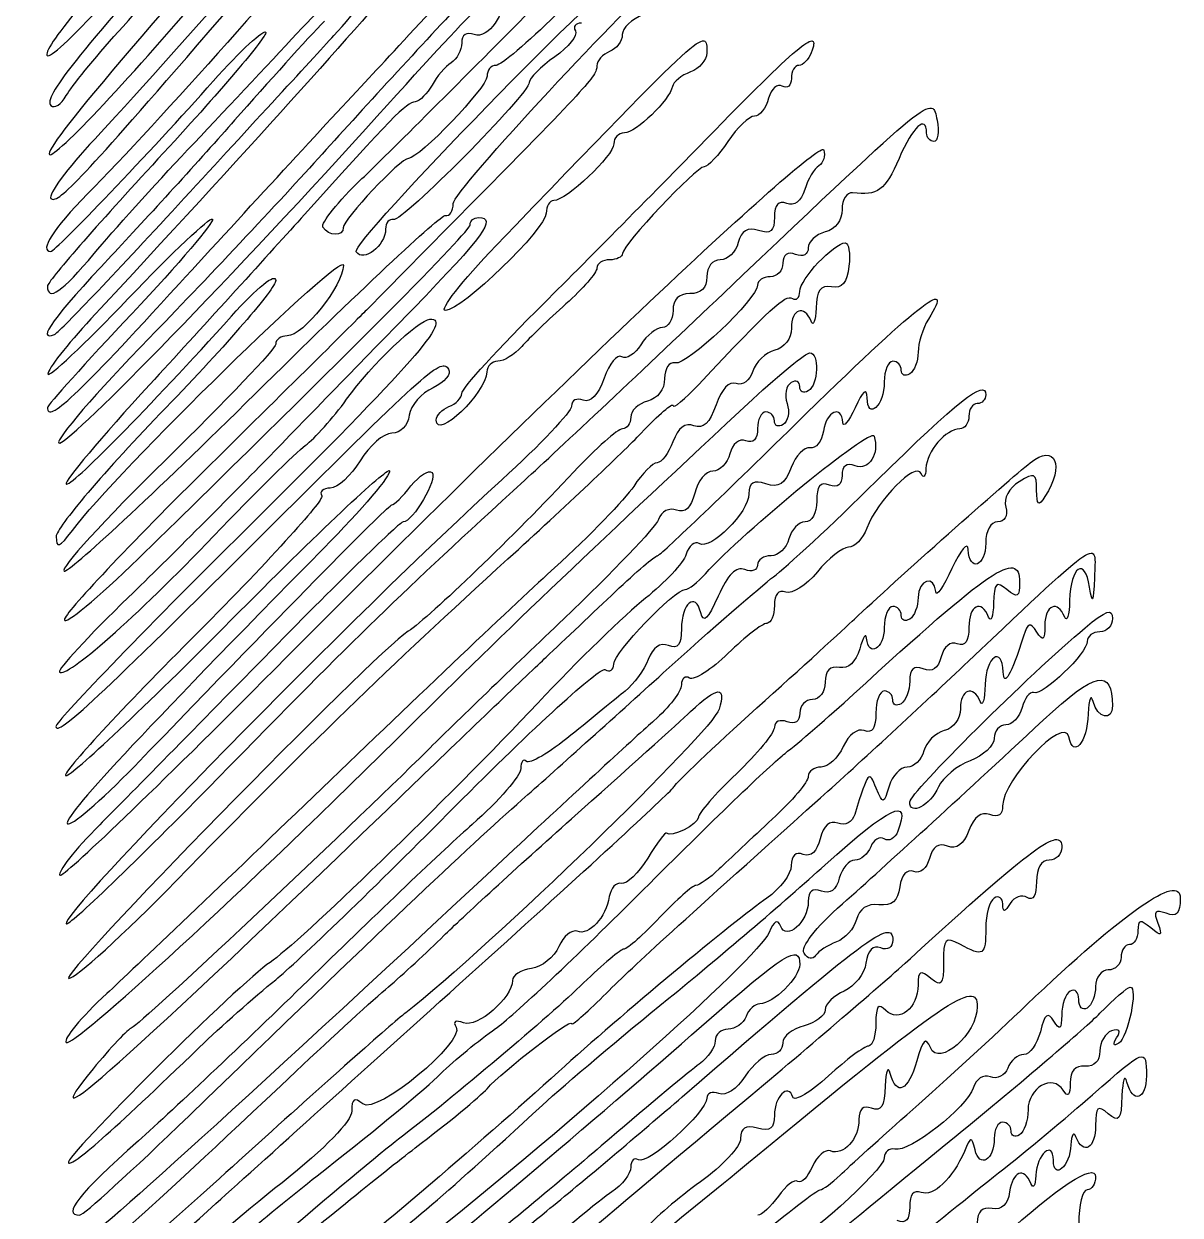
# Model space of a CAD drawing. Extents: x 131 to 482, y 16 to 824.
# Drawn here: x 311.1 to 420.5, y 465.3 to 578 of the extents above; entities that cross this region are included whole.
import ezdxf

# ---------------------------------------------------------------- set-up
doc = ezdxf.new("R2010")
doc.units = 0
doc.layers.add('Vrstva_1', color=7, linetype='CONTINUOUS')

msp = doc.modelspace()

# ---------------------------------------------------------------- linework, layer by layer
at = {"layer": 'Vrstva_1', "color": 7}
for points in [[(339.417524, 558.76502)], [(355.807701, 557.046765)], [(342.564463, 556.450866)], [(350.142888, 540.51086)], [(394.942904, 504.392315)], [(384.955852, 490.064769)]]:
    msp.add_lwpolyline(points, close=True, dxfattribs=at)
for points in [[(327.554447, 576.027221), (342.671301, 593.469193), (355.093654, 607.483624), (360.143887, 612.793483)], [(342.743896, 599.949164), (322.508693, 577.454522), (312.94148, 566.22153), (313.522838, 565.640201)], [(316.134227, 577.285804), (320.809493, 581.990947), (331.858063, 594.297618), (337.243068, 600.798396)], [(345.502517, 598.609369), (342.673767, 594.939949), (323.857757, 573.532591), (317.813896, 567.107498)], [(342.566674, 590.485785), (337.288592, 583.835196), (323.818526, 568.701731), (317.143899, 561.923612)], [(343.743902, 572.857946), (347.483877, 576.857999), (354.640507, 584.620676), (359.647483, 590.108295)], [(320.05542, 577.275259), (322.304088, 579.768386), (326.985335, 585.110645), (330.458202, 589.146982)], [(327.709474, 587.964084), (316.090942, 575.032147), (312.920957, 571.042043), (313.670239, 570.292761)], [(340.447805, 576.898081), (342.480643, 579.104824), (345.201534, 582.46181), (346.494217, 584.358018)], [(347.609565, 583.51953), (343.230917, 578.189574), (332.108702, 565.862494), (317.443691, 550.085783)], [(342.564463, 556.450866), (342.031238, 557.313647), (367.470709, 583.424626), (368.166557, 582.728749)], [(318.487578, 581.891253), (313.223669, 576.37061), (311.105027, 572.224459), (316.134227, 577.285804)], [(313.522838, 565.640201), (313.979613, 565.183397), (321.654274, 573.362286), (328.943877, 582.074484)], [(336.942369, 577.093757), (339.501118, 579.848125), (341.779861, 581.916481), (342.006236, 581.690106)], [(343.470444, 568.085791), (354.847323, 580.661073), (355.965534, 581.761483), (356.319581, 580.730153)], [(351.743896, 561.020409), (351.743896, 562.148229), (369.366463, 581.162494), (371.143899, 581.952453)], [(353.343883, 580.907971), (349.60388, 576.935782), (343.30388, 570.088355), (339.34388, 565.691479)], [(356.319581, 580.730153), (356.864003, 579.144226), (355.030753, 576.502676), (353.731691, 577.001177)], [(343.104038, 563.365001), (345.362513, 565.521429), (352.910183, 573.044465), (359.876608, 580.082862)], [(361.471294, 578.885763), (358.814863, 576.245772), (356.259232, 574.085772), (355.792139, 574.085772)], [(369.743896, 578.885791), (368.643883, 578.467568), (367.743883, 577.614991), (367.743883, 576.991171)], [(315.115427, 571.220739), (315.583767, 572.057612), (317.806781, 574.78216), (320.05542, 577.275259)], [(334.003493, 577.203174), (334.146359, 576.83192), (329.556274, 571.443599), (323.803502, 565.229149)], [(329.031326, 572.581993), (331.623241, 575.494903), (333.860712, 577.574427), (334.003493, 577.203174)], [(339.552, 578.282153), (337.975767, 576.634147), (334.150923, 572.405791), (331.052315, 568.885785)], [(353.731691, 577.001177), (352.994655, 577.284075), (352.54389, 576.984169), (352.54389, 576.211133)], [(355.807701, 557.046765), (375.939468, 577.944519), (375.742885, 577.764944), (375.742885, 575.259996)], [(363.305083, 577.346947), (363.556233, 576.940572), (362.677465, 575.836081), (361.352296, 574.892456)], [(363.870227, 578.085769), (363.308258, 578.085769), (363.053934, 577.753294), (363.305083, 577.346947)], [(376.489276, 567.919879), (384.524731, 576.166629), (386.617068, 577.852308), (385.632198, 575.285763)], [(325.71343, 560.885791), (331.784476, 567.485782), (338.414939, 574.691309), (340.447805, 576.898081)], [(326.608639, 566.085779), (329.733439, 569.385788), (334.383619, 574.33936), (336.942369, 577.093757)], [(352.54389, 576.211133), (352.54389, 575.525914), (352.09389, 574.67742), (351.543883, 574.325555)], [(367.743883, 576.991171), (367.743883, 576.367379), (367.203883, 575.64976), (366.543893, 575.396484)], [(313.669106, 561.493908), (314.259591, 560.903423), (316.274769, 563.012654), (327.554447, 576.027221)], [(366.543893, 575.396484), (365.883902, 575.14335), (365.343902, 574.52758), (365.343902, 574.028427)], [(375.742885, 575.259996), (375.742885, 574.585804), (375.044372, 573.775804), (374.190633, 573.459996)], [(385.632198, 575.285763), (385.378781, 574.625772), (384.850233, 574.085772), (384.457294, 574.085772)], [(351.543883, 574.325555), (350.993877, 573.97369), (350.183877, 573.027996), (349.743883, 572.224005)], [(365.343902, 574.028427), (365.343902, 573.080805), (364.463688, 572.122582), (352.169036, 559.685798)], [(355.792139, 574.085772), (355.325074, 574.085772), (354.942907, 573.62072), (354.942907, 573.052317)], [(361.352296, 574.892456), (360.027128, 573.948859), (358.942904, 572.85633), (358.942904, 572.46461)], [(384.457294, 574.085772), (384.064384, 574.085772), (383.742907, 573.524512), (383.742907, 572.838557)], [(325.836397, 553.435427), (331.945512, 560.117769), (340.003899, 568.857892), (343.743902, 572.857946)], [(354.942907, 573.052317), (354.942907, 571.987312), (348.530003, 565.285757), (347.510863, 565.285757)], [(374.190633, 573.459996), (373.336866, 573.14416), (372.568054, 572.525753), (372.482107, 572.08576)], [(383.742907, 572.838557), (383.742907, 572.152572), (383.358671, 571.828799), (382.889055, 572.119038)], [(313.668794, 556.485789), (314.098724, 556.485789), (323.11114, 565.928626), (329.031326, 572.581993)], [(358.942904, 572.46461), (358.942904, 571.382342), (346.927266, 559.256831), (346.081635, 559.485757)], [(349.743883, 572.224005), (349.30389, 571.420043), (348.58389, 570.71039), (348.143896, 570.647007)], [(372.482107, 572.08576), (372.231524, 570.802884), (369.035575, 567.714679), (367.942904, 567.699599)], [(377.343893, 552.52732), (397.38685, 571.579577), (397.07331, 571.325451), (397.538249, 568.893325)], [(382.889055, 572.119038), (382.418901, 572.409618), (381.837742, 571.8917), (381.595748, 570.966273)], [(313.670239, 570.292761), (313.996762, 569.966267), (314.647087, 570.383753), (315.115427, 571.220739)], [(348.143896, 570.647007), (347.256765, 570.519164), (346.067263, 569.303867), (337.343896, 559.61221)], [(381.595748, 570.966273), (381.353953, 570.04198), (380.748274, 569.284733), (380.249603, 569.283457)], [(380.249603, 569.283457), (379.750904, 569.28187), (378.622885, 568.203231), (377.742898, 566.885772)], [(396.543883, 567.685794), (396.543883, 569.490472), (395.234901, 568.286286), (393.934989, 565.285785)], [(331.052315, 568.885785), (327.953707, 565.365779), (322.707487, 559.605776), (319.394069, 556.085792)], [(397.538249, 568.893325), (397.74943, 567.789174), (397.61195, 566.885801), (397.232957, 566.885801)], [(317.813896, 567.107498), (315.212372, 564.341905), (313.347232, 561.815782), (313.669106, 561.493908)], [(314.40702, 538.355991), (314.961506, 537.801506), (329.859128, 553.040674), (343.470444, 568.085791)], [(334.81715, 516.919691), (360.59726, 542.90588), (386.405235, 567.301757), (386.815011, 566.072427)], [(360.342907, 551.597301), (364.632888, 555.863499), (371.898765, 563.20867), (376.489276, 567.919879)], [(367.942904, 567.699599), (367.392898, 567.691095), (366.942898, 567.22593), (366.942898, 566.663905)], [(397.232957, 566.885801), (396.853965, 566.885801), (396.543883, 567.245801), (396.543883, 567.685794)], [(317.766132, 556.285776), (319.504706, 558.375789), (323.483839, 562.785797), (326.608639, 566.085779)], [(366.942898, 566.663905), (366.942898, 565.555728), (362.431474, 561.28576), (361.260624, 561.28576)], [(377.742898, 566.885772), (376.86291, 565.568286), (375.852132, 564.489334), (375.496753, 564.488059)], [(386.815011, 566.072427), (386.993027, 565.538012), (386.783546, 564.87238), (386.349222, 564.593281)], [(323.803502, 565.229149), (318.050702, 559.014667), (313.343887, 553.605137), (313.343887, 553.207946)], [(339.34388, 565.691479), (335.38388, 561.294604), (328.028428, 553.470038), (322.998435, 548.303584)], [(347.510863, 565.285757), (346.75098, 565.285757), (341.342901, 559.528078), (341.342901, 558.719099)], [(393.934989, 565.285785), (392.623965, 562.259687), (391.897559, 561.720453), (389.543896, 562.026084)], [(375.496753, 564.488059), (374.720287, 564.485678), (367.797827, 557.141017), (367.76554, 556.285748)], [(386.349222, 564.593281), (385.914898, 564.314068), (385.312592, 563.294163), (385.010759, 562.326613)], [(339.417524, 558.76502), (339.186501, 559.138598), (340.845562, 561.208601), (343.104038, 563.365001)], [(317.143899, 561.923612), (313.863109, 558.591965), (312.517134, 556.485789), (313.668794, 556.485789)], [(385.010759, 562.326613), (384.666491, 561.223057), (384.030028, 560.733202), (383.302942, 561.012216)], [(389.543896, 562.026084), (388.99389, 562.097517), (388.54389, 561.386446), (388.54389, 560.445965)], [(314.009518, 548.619109), (314.375613, 548.76566), (319.642356, 554.285792), (325.71343, 560.885791)], [(351.002778, 559.885782), (351.4104, 559.775798), (351.743896, 560.286374), (351.743896, 561.020409)], [(361.260624, 561.28576), (360.865871, 561.28576), (360.542891, 560.749842), (360.542891, 560.094866)], [(383.302942, 561.012216), (382.509865, 561.316544), (382.143883, 560.907618), (382.143883, 559.717461)], [(388.54389, 560.445965), (388.54389, 559.408796), (387.914343, 558.571385), (386.943874, 558.317594)], [(320.985156, 552.016176), (325.145707, 556.377874), (328.735332, 559.761029), (328.962076, 559.534258)], [(328.962076, 559.534258), (329.188847, 559.307486), (325.767543, 555.295946), (321.359131, 550.619717)], [(337.343896, 559.61221), (334.043887, 555.945931), (327.604025, 548.872498), (323.033074, 543.893499)], [(333.010772, 543.01646), (342.498756, 552.40458), (350.595184, 559.995795), (351.002778, 559.885782)], [(352.169036, 559.685798), (348.036803, 555.505795), (344.180693, 551.593757), (343.599902, 550.992416)], [(346.081635, 559.485757), (345.675317, 559.595741), (345.342898, 559.189848), (345.342898, 558.583716)], [(354.143877, 559.685798), (355.905354, 559.685798), (354.642917, 557.929332), (347.943883, 551.05954)], [(360.542891, 560.094866), (360.542891, 558.612431), (352.555625, 550.905194), (351.00771, 550.893969)], [(353.343883, 558.999473), (353.343883, 559.376935), (353.703883, 559.685798), (354.143877, 559.685798)], [(382.143883, 559.717461), (382.143883, 558.380324), (381.796724, 558.088157), (380.643052, 558.454314)], [(321.94389, 527.41406), (342.229918, 547.206066), (353.343883, 558.385654), (353.343883, 558.999473)], [(341.342901, 558.719099), (341.342901, 557.87485), (339.947093, 557.908129), (339.417524, 558.76502)], [(345.342898, 558.583716), (345.342898, 557.005606), (343.225956, 555.380561), (342.564463, 556.450866)], [(380.643052, 558.454314), (379.574164, 558.793565), (379.020132, 558.462818), (378.717959, 557.308205)], [(386.943874, 558.317594), (386.063887, 558.08742), (385.343887, 557.412463), (385.343887, 556.817584)], [(351.00771, 550.893969), (350.383323, 550.888299), (352.543323, 553.658202), (355.807701, 557.046765)], [(378.717959, 557.308205), (378.484668, 556.415887), (377.719965, 555.685795), (377.018787, 555.685795)], [(384.543893, 552.699128), (384.543893, 553.840044), (387.77777, 557.285783), (388.848586, 557.285783)], [(388.848586, 557.285783), (389.179446, 557.285783), (389.336258, 556.295783), (389.19702, 555.085786)], [(319.394069, 556.085792), (313.918384, 550.268731), (312.208413, 547.89755), (314.009518, 548.619109)], [(313.343887, 553.207946), (313.343887, 551.670491), (314.728526, 552.634186), (317.766132, 556.285776)], [(315.702142, 530.085798), (319.871509, 535.617099), (341.343893, 556.614539), (341.343893, 555.160394)], [(367.76554, 556.285748), (367.754202, 555.955767), (367.202891, 555.685767), (366.542901, 555.685767)], [(384.143896, 556.196485), (383.384013, 556.488085), (382.943877, 556.185146), (382.943877, 555.371376)], [(385.343887, 556.817584), (385.343887, 556.184835), (384.845896, 555.927109), (384.143896, 556.196485)], [(341.343893, 555.160394), (341.343893, 553.263137), (337.538948, 548.485795), (336.027855, 548.485795)], [(365.34291, 554.905162), (365.34291, 554.475827), (364.02222, 552.945827), (362.408032, 551.505146)], [(366.542901, 555.685767), (365.88291, 555.685767), (365.34291, 555.334469), (365.34291, 554.905162)], [(377.018787, 555.685795), (376.277216, 555.685795), (375.743877, 555.01645), (375.743877, 554.08578)], [(382.943877, 555.371376), (382.943877, 554.664302), (382.403877, 554.08578), (381.743887, 554.08578)], [(389.19702, 555.085786), (389.015036, 553.504649), (388.550069, 552.951921), (387.543883, 553.120866)], [(334.943887, 553.719288), (334.943887, 553.0068), (330.263887, 547.59172), (324.543883, 541.685792)], [(330.75462, 550.350255), (333.228557, 553.104794), (334.943887, 554.484302), (334.943887, 553.719288)], [(375.743877, 554.08578), (375.743877, 553.019131), (375.210539, 552.485792), (374.14389, 552.485792)], [(381.743887, 554.08578), (381.083896, 554.08578), (380.543896, 553.72578), (380.543896, 553.285786)], [(384.108775, 540.114094), (395.532482, 551.341843), (399.439247, 554.42452), (396.713735, 550.060243)], [(313.343887, 541.701638), (313.343887, 540.184649), (316.02155, 542.699688), (325.836397, 553.435427)], [(358.513313, 534.832781), (361.610135, 537.663628), (370.083883, 545.626176), (377.343893, 552.52732)], [(374.14389, 552.485792), (373.077213, 552.485792), (372.543902, 551.952454), (372.543902, 550.885776)], [(380.543896, 553.285786), (380.543896, 551.9952), (373.847783, 545.672778), (372.748309, 545.92526)], [(374.979061, 543.893074), (381.801232, 551.156542), (383.187515, 552.429638), (383.837272, 552.028054)], [(383.837272, 552.028054), (384.225902, 551.787959), (384.543893, 552.089849), (384.543893, 552.699128)], [(387.543883, 553.120866), (386.499685, 553.296047), (386.127836, 552.78788), (386.080724, 551.120854)], [(313.387115, 544.885795), (313.404123, 544.445773), (316.824576, 547.65445), (320.985156, 552.016176)], [(352.542898, 543.048775), (352.542898, 543.48429), (356.052898, 547.331131), (360.342907, 551.597301)], [(362.408032, 551.505146), (360.793871, 550.064494), (358.913877, 548.255764), (358.230246, 547.485761)], [(385.614057, 549.88577), (384.969317, 551.48366), (383.743899, 551.041427), (383.743899, 549.210898)], [(321.359131, 550.619717), (316.950746, 545.943487), (313.343887, 541.930365), (313.343887, 541.701638)], [(315.098787, 534.46422), (315.478318, 534.08469), (323.009688, 541.726809), (330.75462, 550.350255)], [(343.599902, 550.992416), (343.019083, 550.391046), (336.333883, 543.777732), (328.743893, 536.296139)], [(349.543899, 550.064268), (351.715238, 550.14222), (348.075638, 545.989124), (332.14388, 530.209644)], [(347.943883, 551.05954), (344.093896, 547.111389), (338.017238, 540.867146), (334.440227, 537.183439)], [(372.543902, 550.885776), (372.543902, 550.005789), (372.090501, 549.285789), (371.536328, 549.285789)], [(386.080724, 551.120854), (386.046142, 549.891581), (385.836094, 549.335792), (385.614057, 549.88577)], [(317.443691, 550.085783), (315.194202, 547.665789), (313.368746, 545.325789), (313.387115, 544.885795)], [(341.652926, 542.485786), (344.00588, 545.747868), (348.459789, 550.025376), (349.543899, 550.064268)], [(371.536328, 549.285789), (370.982154, 549.285789), (370.070391, 548.551814), (369.510151, 547.654734)], [(383.743899, 549.210898), (383.743899, 548.218205), (383.102986, 547.368378), (382.170387, 547.124513)], [(396.713735, 550.060243), (396.180369, 549.206249), (395.744003, 547.803865), (395.744003, 546.943861)], [(322.998435, 548.303584), (317.968413, 543.137131), (314.102268, 538.660715), (314.40702, 538.355991)], [(336.027855, 548.485795), (335.431672, 548.485795), (334.943887, 548.138891), (334.943887, 547.714913)], [(334.943887, 547.714913), (334.943887, 547.290935), (330.247049, 542.346548), (324.506466, 536.727373)], [(358.230246, 547.485761), (357.546643, 546.715757), (356.527332, 546.085757), (355.965109, 546.085757)], [(367.697027, 546.514753), (367.260038, 546.784894), (366.508913, 545.876731), (366.027846, 544.496797)], [(369.510151, 547.654734), (368.94994, 546.757682), (368.134016, 546.244668), (367.697027, 546.514753)], [(380.088283, 542.486211), (382.697717, 544.905978), (385.127717, 546.88578), (385.488283, 546.88578)], [(382.170387, 547.124513), (381.304942, 546.898309), (380.372428, 546.005877), (380.09812, 545.141565)], [(385.488283, 546.88578), (386.422781, 546.88578), (386.302139, 543.878022), (385.344, 543.28578)], [(395.744003, 546.943861), (395.744003, 546.083858), (395.384003, 545.157723), (394.944009, 544.885795)], [(334.194633, 530.18314), (349.475754, 545.418737), (350.629597, 546.441506), (351.304611, 545.349345)], [(355.965109, 546.085757), (355.402885, 546.085757), (354.931512, 545.635757), (354.917622, 545.085751)], [(372.748309, 545.92526), (372.183761, 546.054803), (371.74388, 545.407087), (371.74388, 544.445972)], [(393.343994, 546.085786), (392.904, 546.085786), (392.544, 545.207046), (392.544, 544.132998)], [(394.143987, 545.238567), (394.143987, 545.704526), (393.783987, 546.085786), (393.343994, 546.085786)], [(351.304611, 545.349345), (351.595843, 544.878142), (350.932394, 544.081748), (349.830283, 543.579591)], [(354.917622, 545.085751), (354.867449, 543.10337), (350.142888, 538.576498), (350.142888, 540.51086)], [(366.027846, 544.496797), (365.464998, 542.882211), (364.759398, 542.138882), (364.048554, 542.41166)], [(380.09812, 545.141565), (379.818907, 544.262173), (379.129663, 543.750293), (378.532913, 543.979304)], [(394.944009, 544.885795), (394.503987, 544.613953), (394.143987, 544.772693), (394.143987, 545.238567)], [(323.033074, 543.893499), (318.462094, 538.914501), (314.891688, 534.67132), (315.098787, 534.46422)], [(349.830283, 543.579591), (348.728173, 543.077433), (347.717877, 541.905902), (347.585159, 540.976167)], [(371.74388, 544.445972), (371.74388, 543.408803), (371.114362, 542.571364), (370.143893, 542.317578)], [(372.543902, 541.888724), (372.543902, 541.565121), (373.63972, 542.467077), (374.979061, 543.893074)], [(378.532913, 543.979304), (377.872072, 544.233005), (377.142888, 543.460195), (376.615587, 541.947572)], [(383.711471, 544.065676), (383.253562, 543.782778), (383.088189, 542.891735), (383.343987, 542.085789)], [(384.544006, 543.685776), (384.544006, 544.177729), (384.169351, 544.348658), (383.711471, 544.065676)], [(385.344, 543.28578), (384.904006, 543.013937), (384.544006, 543.193937), (384.544006, 543.685776)], [(390.907928, 542.638573), (390.882416, 543.607257), (390.508469, 543.292214), (389.772879, 541.685792)], [(392.544, 544.132998), (392.544, 541.890028), (390.96258, 540.44555), (390.907928, 542.638573)], [(391.775443, 534.743348), (399.497386, 542.352047), (402.144009, 544.437609), (402.144009, 542.913931)], [(314.91445, 526.228923), (315.379417, 526.073868), (323.522759, 533.62834), (333.010772, 543.01646)], [(337.744318, 538.116605), (338.624532, 538.759644), (340.38343, 540.725783), (341.652926, 542.485786)], [(347.770828, 511.685773), (356.092328, 519.964668), (366.570142, 529.950614), (380.088283, 542.486211)], [(351.342907, 541.796457), (352.002898, 542.049591), (352.542898, 542.61326), (352.542898, 543.048775)], [(364.048554, 542.41166), (363.440976, 542.644951), (362.943893, 542.391817), (362.943893, 541.851506)], [(370.143893, 542.317578), (369.263877, 542.087405), (368.543877, 541.401165), (368.543877, 540.792482)], [(402.144009, 542.913931), (402.144009, 542.45846), (401.784009, 542.085789), (401.343987, 542.085789)], [(324.543883, 541.685792), (318.82388, 535.779836), (314.155304, 530.303783), (314.169222, 529.516743)], [(350.142888, 540.51086), (350.142888, 540.964687), (350.682888, 541.543181), (351.342907, 541.796457)], [(362.943893, 541.851506), (362.943893, 541.310258), (359.976586, 538.171569), (356.349883, 534.876605)], [(369.520441, 539.281446), (371.183329, 541.039068), (372.543902, 542.212328), (372.543902, 541.888724)], [(376.615587, 541.947572), (376.018838, 540.235729), (375.395471, 539.648306), (374.528665, 539.980923)], [(381.344003, 541.285795), (380.904009, 541.285795), (380.544009, 540.577077), (380.544009, 539.710894)], [(382.143997, 540.438576), (382.143997, 540.904535), (381.783997, 541.285795), (381.344003, 541.285795)], [(383.343987, 542.085789), (383.599956, 541.279843), (383.434413, 540.388885), (382.976532, 540.105902)], [(388.608973, 540.285789), (388.497288, 542.002819), (387.069335, 541.37795), (386.780655, 539.485795)], [(389.772879, 541.685792), (389.168476, 540.365783), (388.644718, 539.735783), (388.608973, 540.285789)], [(401.343987, 542.085789), (400.903994, 542.085789), (400.543994, 541.545789), (400.543994, 540.88577)], [(347.585159, 540.976167), (347.444277, 539.989313), (346.756309, 539.282551), (345.932079, 539.278016)], [(368.543877, 540.792482), (368.543877, 540.183798), (368.188328, 539.68578), (367.753776, 539.68578)], [(371.072126, 527.685789), (371.287276, 527.685789), (377.153858, 533.278517), (384.108775, 540.114094)], [(374.528665, 539.980923), (373.701685, 540.298261), (373.04297, 539.798372), (372.538091, 538.47051)], [(382.976532, 540.105902), (382.518652, 539.823005), (382.143997, 539.972674), (382.143997, 540.438576)], [(400.543994, 540.88577), (400.543994, 540.22578), (400.158283, 539.68578), (399.686854, 539.68578)], [(345.932079, 539.278016), (345.155584, 539.275181), (343.810885, 538.103735), (342.943824, 536.678022)], [(356.920441, 527.381603), (362.187553, 532.168894), (367.857553, 537.523824), (369.520441, 539.281446)], [(367.753776, 539.68578), (367.319197, 539.68578), (365.249197, 537.85131), (363.15377, 535.609191)], [(375.61578, 525.977093), (379.213739, 530.016832), (391.281704, 539.872696), (391.570243, 539.00708)], [(380.544009, 539.710894), (380.544009, 538.706891), (380.147131, 538.288299), (379.449128, 538.556145)], [(386.780655, 539.485795), (386.629569, 538.495795), (386.056658, 537.778432), (385.507446, 537.891647)], [(391.570243, 539.00708), (392.125606, 537.340989), (391.072791, 535.686576), (389.774268, 536.18485)], [(399.686854, 539.68578), (398.366759, 539.68578), (396.551197, 537.566202), (396.480841, 535.942942)], [(329.088983, 529.567965), (332.969187, 533.626668), (336.864076, 537.473537), (337.744318, 538.116605)], [(372.538091, 538.47051), (372.123043, 537.378917), (371.449928, 536.485776), (371.042249, 536.485776)], [(379.449128, 538.556145), (378.79954, 538.80531), (378.17932, 538.307263), (377.924032, 537.331039)], [(385.507446, 537.891647), (384.958205, 538.00475), (384.156482, 537.170683), (383.725814, 536.037931)], [(406.343991, 536.47302), (408.736942, 538.353638), (409.660413, 536.251351), (407.743994, 533.285887)], [(324.506466, 536.727373), (318.765883, 531.108227), (314.449483, 526.383921), (314.91445, 526.228923)], [(334.440227, 537.183439), (330.863187, 533.499732), (324.82457, 527.464432), (321.021014, 523.771654)], [(342.943824, 536.678022), (342.076791, 535.25228), (340.80086, 534.085795), (340.108441, 534.085795)], [(377.924032, 537.331039), (377.687339, 536.426135), (376.959118, 535.685783), (376.305619, 535.685783)], [(396.021713, 535.463206), (395.545209, 536.639329), (391.911704, 532.984054), (390.875102, 530.285783)], [(328.743893, 536.296139), (321.153902, 528.814573), (314.943902, 522.218806), (314.943902, 521.638894)], [(330.738973, 521.609443), (338.766265, 529.716161), (345.507789, 536.067836), (345.720132, 535.72422)], [(345.720132, 535.72422), (345.932447, 535.380661), (343.129465, 532.081446), (339.491225, 528.392665)], [(349.738951, 535.555191), (350.31668, 534.979843), (347.916387, 530.885792), (347.001335, 530.885792)], [(363.15377, 535.609191), (357.583918, 529.649433), (349.599061, 521.971002), (347.477641, 520.534658)], [(347.746791, 534.28578), (348.549449, 535.27578), (349.445906, 535.847017), (349.738951, 535.555191)], [(371.042249, 536.485776), (370.63457, 536.485776), (369.635669, 535.479619), (368.822438, 534.249865)], [(376.305619, 535.685783), (375.65212, 535.685783), (374.883364, 534.753043), (374.597235, 533.613061)], [(383.725814, 536.037931), (383.126854, 534.462548), (382.566756, 534.097701), (381.34338, 534.485991)], [(389.774268, 536.18485), (388.962142, 536.49652), (388.544003, 536.19052), (388.544003, 535.285786)], [(389.719389, 521.685893), (393.336312, 525.119131), (404.25772, 534.833405), (406.343991, 536.47302)], [(396.480841, 535.942942), (396.446258, 535.141502), (396.239613, 534.925616), (396.021713, 535.463206)], [(406.956246, 533.892671), (406.944907, 535.506633), (406.769726, 535.592013), (405.309657, 534.692665)], [(356.349883, 534.876605), (342.73817, 522.510038), (314.368611, 493.594384), (315.115002, 492.847994)], [(329.446318, 506.610142), (342.9036, 520.356274), (346.552838, 523.899496), (358.513313, 534.832781)], [(381.34338, 534.485991), (380.146932, 534.86572), (379.740529, 534.627439), (379.730183, 533.539701)], [(382.04915, 525.685776), (383.235902, 526.565792), (387.612709, 530.641701), (391.775443, 534.743348)], [(387.344013, 534.375099), (386.477036, 534.707773), (386.143994, 534.287509), (386.143994, 532.86069)], [(388.544003, 535.285786), (388.544003, 534.395622), (388.12303, 534.076157), (387.344013, 534.375099)], [(405.309657, 534.692665), (404.34154, 534.096312), (403.821836, 533.115184), (404.034775, 532.285909)], [(339.30618, 533.346775), (339.557329, 532.940315), (333.977499, 526.820315), (326.906419, 519.746797)], [(340.108441, 534.085795), (339.415994, 534.085795), (339.055002, 533.753235), (339.30618, 533.346775)], [(345.936841, 532.48578), (346.129597, 532.48578), (346.944132, 533.29578), (347.746791, 534.28578)], [(368.822438, 534.249865), (368.009235, 533.02011), (364.643887, 529.555068), (361.343877, 526.54972)], [(374.597235, 533.613061), (374.243386, 532.203222), (373.694258, 531.687175), (372.880205, 531.999553)], [(379.730183, 533.539701), (379.713175, 531.783468), (376.100135, 528.17125), (375.024841, 528.835805)], [(407.743994, 533.285887), (407.117367, 532.316268), (406.966167, 532.432743), (406.956246, 533.892671)], [(321.568072, 507.752646), (337.13915, 523.879228), (345.618907, 532.48578), (345.936841, 532.48578)], [(372.880205, 531.999553), (372.180983, 532.267994), (371.467417, 531.895805), (371.163827, 531.104712)], [(386.143994, 532.86069), (386.143994, 531.712545), (385.680699, 530.885792), (385.037291, 530.885792)], [(404.034775, 532.285909), (404.250491, 531.445805), (403.94435, 530.885906), (403.269109, 530.885906)], [(371.163827, 531.104712), (370.878038, 530.359937), (366.846576, 526.136003), (362.205014, 521.71818)], [(332.14388, 530.209644), (322.24388, 520.404236), (314.14388, 511.995827), (314.14388, 511.524255)], [(314.14388, 511.524255), (314.14388, 510.468491), (318.303694, 514.339569), (334.194633, 530.18314)], [(314.169222, 529.516743), (314.189065, 528.33532), (314.457477, 528.434561), (315.702142, 530.085798)], [(347.001335, 530.885792), (346.694117, 530.885792), (341.065531, 525.400583), (334.493348, 518.696447)], [(385.037291, 530.885792), (384.428636, 530.885792), (383.74234, 530.165792), (383.512195, 529.285776)], [(390.875102, 530.285783), (390.494778, 529.295783), (389.72075, 528.485783), (389.155011, 528.485783)], [(400.506236, 517.695846), (413.360504, 529.830085), (412.56445, 529.300432), (412.424135, 525.625342)], [(403.269109, 530.885906), (402.602343, 530.885906), (402.144009, 530.071172), (402.144009, 528.885893)], [(314.480863, 516.682148), (315.122428, 516.040554), (321.721483, 521.861584), (329.088983, 529.567965)], [(375.024841, 528.835805), (374.603754, 529.096025), (374.046378, 528.638513), (373.786271, 527.818989)], [(383.512195, 529.285776), (383.282022, 528.405789), (382.520098, 527.685789), (381.818891, 527.685789)], [(400.484665, 528.285912), (400.452066, 529.055887), (399.75874, 528.245943), (398.944006, 526.485912)], [(402.144009, 528.885893), (402.144009, 526.651285), (400.577953, 526.085008), (400.484665, 528.285912)], [(339.491225, 528.392665), (322.144923, 510.805417), (314.728299, 502.834734), (315.23675, 502.326255)], [(367.089392, 524.285773), (369.06463, 526.155789), (370.856863, 527.685789), (371.072126, 527.685789)], [(373.786271, 527.818989), (373.52605, 526.999465), (371.790255, 525.12531), (369.928687, 523.654214)], [(381.818891, 527.685789), (381.117713, 527.685789), (380.544009, 527.287266), (380.544009, 526.800189)], [(389.155011, 528.485783), (388.589301, 528.485783), (387.262148, 527.43943), (386.205761, 526.16058)], [(389.630494, 514.583178), (402.590409, 526.472674), (405.344013, 528.331039), (405.344013, 525.187956)], [(411.969685, 524.699461), (411.529465, 527.612003), (410.161493, 526.698935), (410.080847, 523.438696)], [(314.943902, 521.638894), (314.943902, 521.058983), (318.093902, 523.657814), (321.94389, 527.41406)], [(325.527279, 496.929628), (337.944161, 509.659455), (345.708652, 517.191137), (356.920441, 527.381603)], [(361.343877, 526.54972), (358.043896, 523.5444), (348.143896, 514.15988), (339.34388, 505.695232)], [(379.344217, 526.374992), (378.515764, 526.692926), (377.735669, 525.914674), (376.823764, 523.860605)], [(380.544009, 526.800189), (380.544009, 526.313112), (380.004094, 526.121773), (379.344217, 526.374992)], [(398.944006, 526.485912), (398.129272, 524.725909), (397.435975, 523.735909), (397.40332, 524.285887)], [(371.61771, 516.588378), (376.168252, 520.711965), (380.862397, 524.805789), (382.04915, 525.685776)], [(373.709055, 524.485786), (374.027216, 524.485786), (374.885235, 525.15686), (375.61578, 525.977093)], [(386.205761, 526.16058), (385.149402, 524.881701), (383.803342, 524.020195), (383.214557, 524.246173)], [(397.40332, 524.285887), (397.305524, 525.933808), (395.744003, 525.413594), (395.744003, 523.733102)], [(404.143994, 524.485899), (403.126072, 525.330709), (402.934422, 525.133134), (402.880847, 523.183861)], [(412.424135, 525.625342), (412.331443, 523.195994), (412.228545, 522.98657), (411.969685, 524.699461)], [(360.530334, 518.08578), (362.16258, 519.625786), (365.114154, 522.415786), (367.089392, 524.285773)], [(366.944712, 517.438573), (366.945449, 518.516334), (372.67526, 524.485786), (373.709055, 524.485786)], [(375.16303, 522.295569), (374.67754, 524.307997), (373.344009, 523.177115), (373.344009, 520.752983)], [(383.214557, 524.246173), (382.529225, 524.509228), (382.143997, 524.050299), (382.143997, 522.971376)], [(405.344013, 525.187956), (405.344013, 523.769357), (405.146438, 523.653846), (404.143994, 524.485899)], [(321.021014, 523.771654), (317.217487, 520.078876), (314.274416, 516.888595), (314.480863, 516.682148)], [(369.928687, 523.654214), (368.067118, 522.183118), (363.484006, 517.722803), (359.744003, 513.74245)], [(376.823764, 523.860605), (375.853578, 521.675206), (375.412876, 521.259902), (375.16303, 522.295569)], [(395.744003, 523.733102), (395.744003, 522.87908), (395.384003, 521.95782), (394.944009, 521.685893)], [(402.41418, 521.885906), (401.723461, 523.597691), (400.543994, 522.982857), (400.543994, 520.911014)], [(402.880847, 523.183861), (402.846265, 521.919978), (402.636217, 521.335899), (402.41418, 521.885906)], [(409.61418, 521.885906), (408.950589, 523.530425), (407.744901, 523.018035), (407.731748, 521.085912)], [(410.080847, 523.438696), (410.046265, 522.034639), (409.836217, 521.335899), (409.61418, 521.885906)], [(382.143997, 522.971376), (382.143997, 522.044306), (381.814894, 521.285783), (381.412687, 521.285783)], [(393.343994, 522.885912), (392.904, 522.885912), (392.544, 521.985912), (392.544, 520.885899)], [(394.143987, 522.038693), (394.143987, 522.504652), (393.783987, 522.885912), (393.343994, 522.885912)], [(394.944009, 521.685893), (394.503987, 521.41405), (394.143987, 521.572791), (394.143987, 522.038693)], [(411.542901, 520.858035), (413.541524, 522.526082), (414.142894, 522.733975), (414.142894, 521.756872)], [(315.096917, 506.877874), (315.672746, 506.875039), (322.711682, 513.502724), (330.738973, 521.609443)], [(362.205014, 521.71818), (357.56348, 517.300356), (351.768359, 511.705786), (349.326964, 509.285792)], [(381.412687, 521.285783), (381.01045, 521.285783), (379.373074, 520.015266), (377.774079, 518.462419)], [(380.488876, 513.285902), (384.63857, 517.025906), (388.79229, 520.805906), (389.719389, 521.685893)], [(392.544, 520.885899), (392.544, 518.893342), (391.015956, 517.983647), (390.864246, 519.885893)], [(394.942904, 504.392315), (394.942904, 505.21062), (406.341014, 516.51652), (411.542901, 520.858035)], [(400.543994, 520.911014), (400.543994, 519.568498), (400.193405, 519.070649), (399.44914, 519.356239)], [(406.974784, 520.46348), (406.352013, 521.448236), (406.146586, 521.382728), (405.720227, 520.063483)], [(407.731748, 521.085912), (407.723244, 519.663232), (407.56337, 519.532753), (406.974784, 520.46348)], [(414.142894, 521.756872), (414.142894, 521.057764), (413.602894, 520.485761), (412.942904, 520.485761)], [(347.477641, 520.534658), (344.039414, 518.206762), (314.194677, 487.685792), (315.356598, 487.685792)], [(326.906419, 519.746797), (319.835339, 512.673222), (314.521058, 506.882211), (315.096917, 506.877874)], [(373.344009, 520.752983), (373.344009, 519.250819), (373.021597, 518.838321), (372.118394, 519.184913)], [(390.864246, 519.885893), (390.820309, 520.435899), (390.526469, 519.985956), (390.211087, 518.885887)], [(405.720227, 520.063483), (404.530611, 516.382696), (403.855739, 515.196765), (403.798139, 516.68589)], [(412.942904, 520.485761), (412.282885, 520.485761), (411.742885, 520.077033), (411.742885, 519.577483)], [(334.493348, 518.696447), (327.921137, 511.992312), (320.627169, 504.579033), (318.284532, 502.222479)], [(372.118394, 519.184913), (371.32594, 519.489014), (370.644917, 519.024472), (370.19143, 517.870517)], [(390.211087, 518.885887), (389.844992, 517.608992), (389.150759, 516.970885), (388.290841, 517.12098)], [(399.44914, 519.356239), (398.799156, 519.605688), (398.179106, 519.106507), (397.923165, 518.127846)], [(403.798139, 516.68589), (403.699776, 519.227036), (402.145342, 518.1408), (402.080854, 515.485899)], [(411.742885, 519.577483), (411.742885, 518.438466), (407.577713, 514.453975), (406.674, 514.728482)], [(348.013616, 506.085789), (353.265562, 511.145773), (358.898088, 516.545773), (360.530334, 518.08578)], [(366.106847, 516.90875), (366.567279, 516.62418), (366.944315, 516.862545), (366.944712, 517.438573)], [(370.19143, 517.870517), (369.805691, 516.888907), (368.8272, 515.545172), (368.01703, 514.884387)], [(377.774079, 518.462419), (376.175083, 516.909572), (374.524157, 515.850832), (374.105395, 516.109635)], [(386.506233, 504.782929), (390.005461, 507.91955), (396.305461, 513.730375), (400.506236, 517.695846)], [(397.923165, 518.127846), (397.63338, 517.019669), (397.074444, 516.639543), (396.218041, 516.968192)], [(314.517288, 497.445732), (314.787997, 497.175024), (323.922898, 505.938331), (334.81715, 516.919691)], [(351.906832, 503.952094), (359.256416, 511.362822), (365.646416, 517.19332), (366.106847, 516.90875)], [(358.24612, 504.588387), (361.049953, 507.064819), (367.067169, 512.464819), (371.61771, 516.588378)], [(374.105395, 516.109635), (373.686633, 516.368438), (373.344009, 516.078454), (373.344009, 515.465235)], [(388.290841, 517.12098), (387.391039, 517.278019), (386.943987, 516.813335), (386.943987, 515.720976)], [(396.218041, 516.968192), (395.308233, 517.317307), (394.944009, 516.988035), (394.944009, 515.818715)], [(407.59166, 512.132315), (412.579474, 516.765713), (414.086655, 517.077666), (414.130649, 513.485745)], [(373.344009, 515.465235), (373.344009, 514.851987), (372.174009, 513.326863), (370.744016, 512.076047)], [(374.210674, 512.936249), (376.762479, 515.34343), (377.619647, 515.41458), (376.904013, 513.159902)], [(386.943987, 515.720976), (386.943987, 514.800907), (386.419238, 514.085896), (385.743997, 514.085896)], [(394.944009, 515.818715), (394.944009, 514.917581), (394.584009, 513.957827), (394.143987, 513.685899)], [(401.614186, 513.885912), (400.969417, 515.483773), (399.744, 515.041569), (399.744, 513.211011)], [(402.080854, 515.485899), (402.046271, 514.055906), (401.836224, 513.335906), (401.614186, 513.885912)], [(368.01703, 514.884387), (367.20686, 514.223632), (364.890813, 512.336806), (362.870249, 510.691465)], [(383.145307, 508.983165), (384.372397, 509.916671), (387.290721, 512.436671), (389.630494, 514.583178)], [(385.743997, 514.085896), (385.084006, 514.085896), (384.544006, 513.507373), (384.544006, 512.800299)], [(392.544, 514.88589), (392.104006, 514.88589), (391.744006, 513.947395), (391.744006, 512.800299)], [(393.343994, 514.038671), (393.343994, 514.504658), (392.983994, 514.88589), (392.544, 514.88589)], [(406.674, 514.728482), (406.30612, 514.840167), (405.814139, 514.201351), (405.580706, 513.308721)], [(412.294365, 513.88577), (412.093106, 514.655745), (411.886743, 514.13692), (411.835691, 512.732976)], [(359.744003, 513.74245), (351.364195, 504.82406), (337.019754, 490.930753), (334.415027, 489.210094)], [(376.904013, 513.159902), (376.226107, 511.024025), (355.236917, 490.691622), (347.25342, 484.437118)], [(362.944006, 502.79332), (368.003991, 507.299698), (373.074009, 511.864016), (374.210674, 512.936249)], [(372.670469, 505.86531), (372.820989, 506.20663), (376.339209, 509.545899), (380.488876, 513.285902)], [(394.143987, 513.685899), (393.703994, 513.414057), (393.343994, 513.572797), (393.343994, 514.038671)], [(399.744, 513.211011), (399.744, 512.235978), (399.106346, 511.369342), (398.217969, 511.137043)], [(405.580706, 513.308721), (405.347414, 512.416091), (404.658283, 511.685745), (404.0496, 511.685745)], [(414.130649, 513.485745), (414.150491, 511.97451), (412.711994, 512.287569), (412.294365, 513.88577)], [(370.744016, 512.076047), (369.313994, 510.825203), (363.088091, 505.095704), (356.908649, 499.343811)], [(383.343987, 511.975191), (382.682466, 512.229175), (382.14258, 511.997868), (382.140822, 511.460787)], [(384.544006, 512.800299), (384.544006, 511.986246), (384.103871, 511.683619), (383.343987, 511.975191)], [(388.582781, 494.750211), (392.995843, 498.662249), (399.100309, 504.24429), (407.59166, 512.132315)], [(391.744006, 512.800299), (391.744006, 511.358995), (391.404047, 510.845159), (390.643569, 511.136986)], [(410.003433, 510.557159), (409.5936, 512.587928), (403.742891, 506.491739), (403.742891, 504.033931)], [(411.835691, 512.732976), (411.735628, 509.984561), (410.431578, 508.435795), (410.003433, 510.557159)], [(315.125632, 481.637367), (315.72394, 481.039058), (332.331987, 496.325991), (347.770828, 511.685773)], [(362.870249, 510.691465), (360.849685, 509.046151), (358.959685, 507.936756), (358.670239, 508.226202)], [(382.140822, 511.460787), (382.139206, 510.924614), (380.519036, 508.939909), (378.540822, 507.050391)], [(390.643569, 511.136986), (389.996079, 511.385584), (389.179928, 510.762104), (388.660706, 509.622576)], [(398.217969, 511.137043), (397.37863, 510.917641), (396.512334, 510.05126), (396.292847, 509.21195)], [(404.0496, 511.685745), (403.440917, 511.685745), (402.942898, 511.114479), (402.942898, 510.416277)], [(388.660706, 509.622576), (388.175386, 508.557402), (387.230598, 507.68589), (386.56114, 507.68589)], [(402.942898, 510.416277), (402.942898, 509.718047), (401.924239, 508.76229), (400.679235, 508.292334)], [(349.326964, 509.285792), (341.5932, 501.619776), (322.058098, 483.29589), (321.344476, 483.038249)], [(358.670239, 508.226202), (358.380822, 508.515647), (358.144016, 508.206359), (358.144016, 507.539083)], [(369.729099, 496.074472), (375.880932, 502.240762), (381.918217, 508.049688), (383.145307, 508.983165)], [(396.292847, 509.21195), (396.073446, 508.372611), (395.362063, 507.68589), (394.712192, 507.68589)], [(315.23675, 502.326255), (315.542268, 502.020737), (318.39137, 504.462614), (321.568072, 507.752646)], [(358.144016, 507.539083), (358.144016, 506.871751), (356.074016, 504.497055), (353.544009, 502.262022)], [(386.56114, 507.68589), (385.89171, 507.68589), (385.344, 507.283767), (385.344, 506.792296)], [(391.783238, 505.686047), (391.069276, 507.397436), (391.065562, 507.392929), (389.737247, 503.203039)], [(394.712192, 507.68589), (394.062321, 507.68589), (393.287641, 506.87589), (392.990683, 505.88589)], [(400.679235, 508.292334), (399.43423, 507.822406), (398.08423, 506.706945), (397.679244, 505.813578)], [(315.115002, 492.847994), (315.353679, 492.6096), (321.802639, 498.802422), (329.446318, 506.610142)], [(378.540822, 507.050391), (376.562551, 505.160872), (374.943997, 503.309367), (374.943997, 502.935987)], [(385.344, 506.792296), (385.344, 506.300797), (383.814, 504.484243), (381.944013, 502.755506)], [(317.652576, 479.121987), (311.408674, 471.50212), (320.479569, 479.558013), (348.013616, 506.085789)], [(339.34388, 505.695232), (330.543893, 497.230583), (321.367691, 488.481874), (318.952318, 486.253616)], [(355.070466, 489.627581), (364.600035, 498.217011), (372.520035, 505.523991), (372.670469, 505.86531)], [(392.990683, 505.88589), (392.467011, 504.140088), (392.430671, 504.13405), (391.783238, 505.686047)], [(397.679244, 505.813578), (396.876898, 504.04371), (394.942904, 503.039169), (394.942904, 504.392315)], [(326.742917, 474.685795), (344.679194, 492.049077), (353.116942, 500.058142), (358.24612, 504.588387)], [(334.944, 487.566255), (336.924, 489.167745), (344.557276, 496.541367), (351.906832, 503.952094)], [(365.943997, 486.005074), (368.805175, 488.860072), (372.131206, 491.89748), (386.506233, 504.782929)], [(386.93126, 498.425443), (393.114189, 504.016129), (395.100879, 504.933562), (393.825118, 501.608948)], [(403.742891, 504.033931), (403.742891, 503.177584), (403.312762, 502.879635), (402.517276, 503.184898)], [(350.865099, 491.74285), (352.448504, 493.314236), (357.883994, 498.286942), (362.944006, 502.79332)], [(374.943997, 502.935987), (374.943997, 502.259953), (372.331219, 500.955137), (371.93692, 501.434249)], [(389.737247, 503.203039), (389.502822, 502.463339), (388.828658, 502.112608), (388.145395, 502.374813)], [(402.517276, 503.184898), (401.704016, 503.496964), (401.039745, 502.992709), (400.542888, 501.685767)], [(318.284532, 502.222479), (315.941868, 499.865953), (314.246608, 497.716384), (314.517288, 497.445732)], [(353.544009, 502.262022), (351.014003, 500.026961), (344.264003, 493.61675), (338.544, 488.017077)], [(381.944013, 502.755506), (380.073997, 501.026769), (377.811326, 498.908891), (376.915861, 498.049115)], [(388.145395, 502.374813), (387.359036, 502.676561), (386.798287, 502.184041), (386.478794, 500.911058)], [(395.018504, 489.585827), (406.532551, 500.133402), (409.342904, 502.193424), (409.342904, 500.085751)], [(400.542888, 501.685767), (400.03132, 500.340217), (399.390718, 499.871112), (398.520794, 500.204948)], [(371.93692, 501.434249), (371.822967, 501.57258), (371.017417, 500.514435), (370.146699, 499.082655)], [(386.478794, 500.911058), (386.172113, 499.689184), (385.588205, 499.149524), (384.870643, 499.424882)], [(392.544, 500.886028), (392.097798, 501.161839), (391.516724, 500.824517), (391.252762, 500.136746)], [(393.825118, 501.608948), (393.566598, 500.935578), (392.99023, 500.610274), (392.544, 500.886028)], [(398.520794, 500.204948), (397.665156, 500.533285), (397.106022, 500.152791), (396.81635, 499.045011)], [(384.870643, 499.424882), (384.152683, 499.700409), (383.740214, 499.318299), (383.733524, 498.371641)], [(391.252762, 500.136746), (390.988857, 499.448863), (390.313332, 498.886044), (389.751704, 498.886044)], [(409.342904, 500.085751), (409.342904, 499.425761), (408.802904, 498.885761), (408.142885, 498.885761)], [(356.908649, 499.343811), (330.290391, 474.567165), (316.502277, 462.085795), (315.749934, 462.085795)], [(370.146699, 499.082655), (369.275981, 497.650847), (368.156976, 496.570847), (367.660063, 496.682646)], [(372.143991, 485.80509), (376.544013, 489.370904), (383.198258, 495.05006), (386.93126, 498.425443)], [(383.733524, 498.371641), (383.727855, 497.554554), (382.691877, 496.166032), (381.431537, 495.286044)], [(389.751704, 498.886044), (389.190104, 498.886044), (388.530085, 498.119272), (388.28503, 497.182139)], [(396.81635, 499.045011), (396.568885, 498.098835), (395.93469, 497.569351), (395.327707, 497.802274)], [(408.142885, 498.885761), (407.388841, 498.885761), (406.942894, 498.12497), (406.942894, 496.838551)], [(376.915861, 498.049115), (376.020397, 497.189339), (375.029603, 496.485893), (374.714107, 496.485893)], [(388.28503, 497.182139), (387.987392, 496.043972), (387.425197, 495.6372), (386.591726, 495.957033)], [(395.327707, 497.802274), (394.672649, 498.053707), (394.168876, 497.499817), (394.003956, 496.34691)], [(405.997965, 485.17988), (415.278283, 494.024854), (420.542816, 497.689313), (420.542816, 495.304072)], [(315.356598, 487.685792), (315.991332, 487.685792), (320.568123, 491.845521), (325.527279, 496.929628)], [(355.744006, 482.937137), (357.284013, 483.996387), (363.577294, 489.908183), (369.729099, 496.074472)], [(367.660063, 496.682646), (367.163121, 496.794331), (366.647953, 496.238003), (366.515206, 495.446145)], [(374.714107, 496.485893), (374.398639, 496.485893), (372.867137, 495.135893), (371.310832, 493.485902)], [(386.591726, 495.957033), (385.739093, 496.284208), (385.344, 495.968372), (385.344, 494.958898)], [(394.003956, 496.34691), (393.810066, 494.990872), (393.273468, 494.533304), (392.027131, 494.660948)], [(406.942894, 496.838551), (406.942894, 495.540198), (406.617534, 494.992403), (406.053468, 495.341036)], [(381.431537, 495.286044), (378.255487, 493.068387), (367.573578, 484.172561), (361.7388, 478.886032)], [(366.515206, 495.446145), (366.176324, 493.424135), (364.603493, 491.713285), (363.479953, 492.144435)], [(385.344, 494.958898), (385.344, 493.013112), (383.261159, 491.187317), (382.713052, 492.652658)], [(402.942898, 495.285761), (402.502904, 495.013918), (402.142904, 493.732573), (402.142904, 492.438529)], [(403.755137, 494.732976), (403.749468, 495.308948), (403.382891, 495.557688), (402.942898, 495.285761)], [(406.053468, 495.341036), (405.564265, 495.64338), (404.849764, 495.394611), (404.465698, 494.788252)], [(420.542816, 495.304072), (420.542816, 493.792583), (420.232167, 493.455175), (419.203928, 493.849757)], [(384.955852, 490.064797), (384.593187, 490.651625), (385.979414, 492.442441), (388.582781, 494.750211)], [(392.027131, 494.660948), (390.909203, 494.775468), (390.17418, 494.291792), (389.905654, 493.26497)], [(404.465698, 494.788252), (403.917591, 493.922891), (403.764746, 493.910986), (403.755137, 494.732976)], [(419.203928, 493.849757), (418.159559, 494.25052), (417.987609, 494.044214), (418.422246, 492.91149)], [(371.310832, 493.485902), (369.754498, 491.835912), (368.225263, 490.476132), (367.912573, 490.46417)], [(373.411247, 476.48605), (390.881537, 491.617446), (393.343994, 493.44891), (393.343994, 491.311134)], [(382.713052, 492.652658), (382.456517, 493.338586), (382.094107, 493.129276), (381.635263, 492.030085)], [(389.905654, 493.26497), (389.679732, 492.400857), (388.830614, 491.448274), (388.018857, 491.148142)], [(417.761121, 492.470561), (416.755191, 493.30542), (416.542819, 493.255417), (416.542819, 492.183723)], [(418.422246, 492.91149), (418.893534, 491.683323), (418.7916, 491.61532), (417.761121, 492.470561)], [(345.604054, 486.885798), (346.914227, 487.985783), (349.281694, 490.171465), (350.865099, 491.74285)], [(381.635263, 492.030085), (380.61258, 489.580129), (361.698718, 472.783578), (346.932255, 461.211874)], [(363.479953, 492.144435), (362.959058, 492.344277), (362.175364, 491.692932), (361.738432, 490.696894)], [(399.690312, 490.913915), (398.312277, 491.651405), (398.142907, 491.465537), (398.142907, 489.215962)], [(402.142904, 492.438529), (402.142904, 489.837969), (401.938243, 489.710806), (399.690312, 490.913915)], [(416.542819, 492.183723), (416.542819, 491.469846), (416.182819, 490.885767), (415.742797, 490.885767)], [(361.738432, 490.696894), (361.301499, 489.700857), (360.133994, 488.770866), (359.143994, 488.630268)], [(367.912573, 490.46417), (367.599855, 490.452832), (365.879112, 489.012236), (364.088665, 487.264167)], [(375.236901, 483.155915), (383.179011, 490.129228), (384.544006, 490.987814), (384.544006, 489.010025)], [(388.018857, 491.148142), (387.207071, 490.848009), (386.317899, 490.267786), (386.042882, 489.85869)], [(392.207669, 490.572312), (391.460343, 490.859093), (390.981061, 490.371052), (390.807666, 489.147194)], [(393.343994, 491.311134), (393.343994, 490.624724), (392.871572, 490.317562), (392.207669, 490.572312)], [(415.742797, 490.885767), (415.302803, 490.885767), (414.942803, 490.345767), (414.942803, 489.685748)], [(329.287039, 466.379745), (333.938353, 470.576636), (345.540926, 481.03818), (355.070466, 489.627581)], [(379.342885, 476.140082), (385.502882, 481.280287), (392.556926, 487.330866), (395.018504, 489.585827)], [(386.042882, 489.85869), (385.754542, 489.429751), (385.294422, 489.516973), (384.955852, 490.064769)], [(414.942803, 489.685748), (414.942803, 489.025757), (414.402803, 488.485757), (413.742813, 488.485757)], [(334.415027, 489.210094), (331.613575, 487.359439), (314.855802, 470.707313), (315.323858, 470.239257)], [(359.143994, 488.630268), (358.153994, 488.489669), (357.343994, 487.972857), (357.343994, 487.481811)], [(384.544006, 489.010025), (384.544006, 487.769357), (382.025055, 485.286038), (380.766614, 485.286038)], [(390.807666, 489.147194), (390.662532, 488.123575), (389.733987, 486.930671), (388.743987, 486.496346)], [(396.942888, 487.685764), (395.944243, 488.514557), (395.742898, 488.413191), (395.742898, 487.081672)], [(398.142907, 489.215962), (398.142907, 487.061235), (397.966592, 486.836249), (396.942888, 487.685764)], [(413.742813, 488.485757), (413.082822, 488.485757), (412.542822, 487.787017), (412.542822, 486.932967)], [(338.544, 488.017077), (332.823997, 482.417405), (325.353997, 475.352277), (321.944003, 472.316769)], [(327.731216, 481.170104), (329.718246, 483.086494), (332.964, 485.964765), (334.944, 487.566255)], [(364.088665, 487.264167), (360.888293, 484.139565), (351.734315, 476.415128), (346.575487, 472.485912)], [(357.343994, 487.481811), (357.343994, 485.861556), (354.023093, 482.98252), (352.727603, 483.479632)], [(379.675928, 470.255272), (398.40772, 485.693433), (401.342882, 487.69492), (401.342882, 485.030041)], [(395.742898, 487.081672), (395.742898, 484.871556), (393.918491, 483.430139), (392.683861, 484.664797)], [(318.952318, 486.253616), (316.536945, 484.025386), (314.814926, 481.948072), (315.125632, 481.637367)], [(336.855798, 478.885776), (340.357153, 482.185786), (344.293852, 485.785786), (345.604054, 486.885798)], [(362.944006, 483.415937), (362.944006, 483.193417), (364.294006, 484.358627), (365.943997, 486.005074)], [(388.743987, 486.496346), (387.753987, 486.061994), (386.943987, 485.258854), (386.943987, 484.711569)], [(410.142813, 486.485745), (409.702819, 486.213902), (409.337291, 485.202586), (409.330573, 484.238551)], [(410.942806, 485.685751), (410.942806, 486.397701), (410.582806, 486.757701), (410.142813, 486.485745)], [(412.542822, 486.932967), (412.542822, 486.078945), (412.182822, 485.157685), (411.7428, 484.885757)], [(412.942904, 484.391764), (414.262885, 485.739014), (415.550551, 486.851301), (415.804337, 486.863546)], [(415.804337, 486.863546), (416.585197, 486.901247), (415.611014, 482.098706), (414.727058, 481.552356)], [(360.195874, 475.703943), (362.367326, 477.69378), (367.743997, 482.239304), (372.143991, 485.80509)], [(380.766614, 485.286038), (380.298331, 485.286038), (379.707959, 484.746038), (379.454683, 484.086047)], [(392.683861, 484.664797), (391.962586, 485.386072), (391.742901, 485.101474), (391.742901, 483.445757)], [(395.22892, 475.285748), (398.212243, 477.925767), (403.058324, 482.378117), (405.997965, 485.17988)], [(401.342882, 485.030041), (401.342882, 482.431408), (397.703509, 479.246995), (396.903402, 481.145528)], [(411.7428, 484.885757), (411.302806, 484.613915), (410.942806, 484.973915), (410.942806, 485.685751)], [(347.25342, 484.437118), (345.883578, 483.36395), (339.338693, 477.565228), (332.709194, 471.551102)], [(352.727603, 483.479632), (351.951109, 483.777609), (351.683887, 483.630435), (352.018517, 483.088932)], [(354.944013, 477.253417), (356.473502, 478.968151), (362.944006, 483.95245), (362.944006, 483.415937)], [(379.454683, 484.086047), (379.20155, 483.426028), (378.442913, 482.886028), (377.769118, 482.886028)], [(386.943987, 484.711569), (386.943987, 484.164283), (386.043987, 483.49063), (384.944003, 483.214564)], [(399.342898, 472.797213), (405.502894, 477.826951), (411.622894, 483.044485), (412.942904, 484.391764)], [(408.585543, 483.644041), (408.010904, 484.552346), (407.73583, 484.336517), (407.311058, 482.644035)], [(409.330573, 484.238551), (409.322069, 482.865789), (409.159361, 482.736898), (408.585543, 483.644041)], [(321.344476, 483.038249), (320.967383, 482.902186), (319.306025, 481.139802), (317.652576, 479.121987)], [(352.018517, 483.088932), (352.883169, 481.689893), (344.467559, 474.75343), (343.190976, 475.812907)], [(347.044847, 459.355521), (349.880967, 461.421694), (365.527389, 474.630775), (375.236901, 483.155915)], [(350.543991, 478.647694), (351.864, 479.947606), (354.204, 481.877858), (355.744006, 482.937137)], [(377.769118, 482.886028), (377.095294, 482.886028), (376.544013, 482.389965), (376.544013, 481.783606)], [(384.944003, 483.214564), (383.843991, 482.938469), (382.943991, 482.211609), (382.943991, 481.599326)], [(391.742901, 483.445757), (391.742901, 482.257757), (391.428142, 481.285757), (391.043452, 481.285757)], [(407.311058, 482.644035), (407.013109, 481.45697), (406.306885, 480.485764), (405.741685, 480.485764)], [(414.057628, 482.724), (413.448236, 482.520756), (412.94812, 481.664183), (412.946249, 480.820224)], [(414.530617, 482.065937), (414.953433, 482.750079), (414.795373, 482.969934), (414.057628, 482.724)], [(376.544013, 481.783606), (376.544013, 481.177276), (375.863272, 480.187276), (375.031276, 479.583609)], [(382.943991, 481.599326), (382.943991, 480.987014), (382.445405, 480.486047), (381.836013, 480.486047)], [(396.903402, 481.145528), (396.46525, 482.185162), (396.176939, 481.902605), (395.617861, 479.885754)], [(414.727058, 481.552356), (414.214894, 481.235839), (414.139493, 481.433017), (414.530617, 482.065937)], [(315.323858, 470.239257), (315.69582, 469.867294), (319.346532, 473.083569), (327.731216, 481.170104)], [(381.836013, 480.486047), (381.22662, 480.486047), (380.119805, 479.557814), (379.376447, 478.423304)], [(391.043452, 481.285757), (390.658762, 481.285757), (388.953354, 480.011953), (387.253672, 478.455109)], [(405.741685, 480.485764), (405.176457, 480.485764), (404.492457, 479.908403), (404.221663, 479.202746)], [(412.946249, 480.820224), (412.943868, 479.850945), (412.427225, 479.326677), (411.542872, 479.396863)], [(412.254283, 476.685751), (417.250857, 481.095638), (417.342898, 481.128208), (417.342898, 478.485751)], [(375.031276, 479.583609), (374.199307, 478.979943), (370.361792, 475.786035), (366.503499, 472.486054)], [(393.094346, 478.685764), (392.893087, 479.455767), (392.686724, 478.926992), (392.635701, 477.51086)], [(395.617861, 479.885754), (394.829206, 477.040649), (393.668504, 476.488715), (393.094346, 478.685764)], [(404.221663, 479.202746), (403.950104, 478.494794), (403.212841, 478.117956), (402.57703, 478.361934)], [(411.542872, 479.396863), (410.614554, 479.470564), (410.138731, 478.931471), (410.130624, 477.796876)], [(316.62771, 461.075868), (318.208082, 461.489159), (321.088535, 464.02526), (336.855798, 478.885776)], [(361.7388, 478.886032), (354.05538, 471.924567), (343.037169, 462.537581), (336.944013, 457.762025)], [(339.743991, 469.707874), (344.364009, 473.324825), (349.224009, 477.347754), (350.543991, 478.647694)], [(379.376447, 478.423304), (378.582463, 477.211521), (377.554422, 476.541099), (376.884454, 476.798202)], [(387.253672, 478.455109), (385.553962, 476.898265), (384.037965, 476.000504), (383.884781, 476.460113)], [(402.57703, 478.361934), (401.893824, 478.624139), (401.232444, 478.198375), (400.952381, 477.31595)], [(409.466665, 477.112847), (408.476608, 478.673178), (406.142872, 477.36343), (406.142872, 475.247395)], [(415.494369, 477.88577), (415.293109, 478.655745), (415.086746, 478.071723), (415.035694, 476.587814)], [(417.342898, 478.485751), (417.342898, 476.203011), (416.044261, 475.781499), (415.494369, 477.88577)], [(348.144009, 471.649294), (351.223994, 473.991647), (354.283994, 476.51349), (354.944013, 477.253417)], [(376.884454, 476.798202), (376.257203, 477.038863), (375.743991, 476.839587), (375.743991, 476.355402)], [(383.884781, 476.460113), (383.434809, 477.81), (382.142891, 476.538066), (382.142891, 474.745238)], [(392.635701, 477.51086), (392.565685, 475.571339), (392.246787, 475.049594), (391.342904, 475.396441)], [(400.952381, 477.31595), (400.369521, 475.479496), (394.909625, 471.213609), (393.542816, 471.526781)], [(410.130624, 477.796876), (410.12212, 476.606211), (409.920009, 476.398148), (409.466665, 477.112847)], [(343.190976, 475.812907), (342.390132, 476.477518), (342.144, 476.320507), (342.144, 475.144951)], [(356.542894, 456.289172), (356.542894, 456.934252), (361.525294, 461.272224), (379.342885, 476.140082)], [(360.590967, 465.68605), (363.832044, 468.326041), (369.601172, 473.186041), (373.411247, 476.48605)], [(375.743991, 476.355402), (375.743991, 475.053364), (370.136069, 469.996526), (369.279354, 470.526009)], [(403.357833, 469.285767), (405.882822, 471.265767), (409.88622, 474.595767), (412.254283, 476.685751)], [(413.742898, 474.885751), (412.728123, 475.727953), (412.542907, 475.557846), (412.542907, 473.783698)], [(415.035694, 476.587814), (414.956608, 474.284636), (414.767254, 474.035584), (413.742898, 474.885751)], [(316.388381, 465.285798), (316.742769, 465.285798), (321.402302, 469.515798), (326.742917, 474.685795)], [(342.144, 475.144951), (342.144, 474.1776), (339.698353, 471.662702), (335.544009, 468.358072)], [(340.944009, 459.323405), (347.662205, 464.363518), (349.87354, 466.245014), (360.195874, 475.703943)], [(382.142891, 474.745238), (382.142891, 473.493005), (381.760072, 473.19925), (380.542904, 473.517553)], [(388.373754, 469.085754), (389.160765, 469.855757), (392.245597, 472.645757), (395.22892, 475.285748)], [(391.342904, 475.396441), (390.534746, 475.70658), (390.142885, 475.35874), (390.142885, 474.331351)], [(406.142872, 475.247395), (406.142872, 474.220432), (405.782872, 473.157694), (405.342879, 472.885767)], [(380.542904, 473.517553), (379.396432, 473.817373), (378.942888, 473.543065), (378.942888, 472.546488)], [(390.142885, 474.331351), (390.142885, 472.483304), (388.685764, 470.881162), (387.439852, 471.359254)], [(403.742863, 474.085757), (403.302869, 474.085757), (402.942869, 473.387017), (402.942869, 472.532967)], [(404.542857, 473.238539), (404.542857, 473.704498), (404.182857, 474.085757), (403.742863, 474.085757)], [(412.542907, 473.783698), (412.542907, 471.612331), (411.381099, 470.93023), (410.672721, 472.685754)], [(346.575487, 472.485912), (345.131235, 471.385899), (339.749603, 466.885899), (334.616287, 462.485906)], [(366.503499, 472.486054), (362.645206, 469.186044), (356.161748, 463.786044), (352.095846, 460.486035)], [(374.142898, 451.62462), (380.507499, 457.313272), (384.924302, 461.024192), (399.342898, 472.797213)], [(378.942888, 472.546488), (378.942888, 471.782268), (377.232888, 469.936715), (375.142904, 468.445266)], [(401.127222, 471.475956), (400.819975, 472.76229), (400.731591, 472.74874), (400.117918, 471.321184)], [(402.942869, 472.532967), (402.942869, 470.48298), (401.557096, 469.676211), (401.127222, 471.475956)], [(405.342879, 472.885767), (404.902857, 472.613924), (404.542857, 472.772665), (404.542857, 473.238539)], [(408.542882, 470.485757), (408.542882, 472.440302), (406.952447, 471.056343), (406.879739, 469.038529)], [(410.672721, 472.685754), (410.450769, 473.235761), (410.240778, 472.896935), (410.206054, 471.932986)], [(321.944003, 472.316769), (316.253735, 467.251398), (314.700576, 465.285798), (316.388381, 465.285798)], [(332.709194, 471.551102), (326.079694, 465.536948), (319.550457, 459.799257), (318.199776, 458.800639)], [(333.511002, 459.73817), (338.479143, 463.946939), (345.063997, 469.306942), (348.144009, 471.649294)], [(387.439852, 471.359254), (386.940387, 471.550876), (386.174268, 470.892784), (385.737335, 469.896746)], [(393.542816, 471.526781), (392.992809, 471.652923), (392.542639, 471.290088), (392.542413, 470.720835)], [(400.117918, 471.321184), (399.006907, 468.736583), (397.175244, 467.000306), (396.025228, 467.441603)], [(410.206054, 471.932986), (410.133487, 469.915172), (408.542882, 468.531213), (408.542882, 470.485757)], [(369.279354, 470.526009), (368.874907, 470.776025), (368.543991, 470.460529), (368.543991, 469.825257)], [(369.857339, 462.255279), (372.4344, 464.32851), (376.852762, 467.92851), (379.675928, 470.255272)], [(392.542413, 470.720835), (392.541987, 469.555739), (384.513732, 462.375439), (383.558485, 462.685748)], [(403.742891, 463.187962), (408.795477, 467.870258), (412.542907, 470.31395), (412.542907, 468.926476)], [(325.959902, 458.237622), (328.921172, 460.929317), (335.124, 466.090923), (339.743991, 469.707874)], [(368.543991, 469.825257), (368.543991, 469.189899), (367.733991, 468.135071), (366.743991, 467.481175)], [(385.737335, 469.896746), (385.300403, 468.900709), (384.679843, 468.265748), (384.358309, 468.485745)], [(386.459008, 467.685751), (386.725181, 467.685751), (387.586743, 468.315751), (388.373754, 469.085754)], [(394.254935, 461.882381), (396.736554, 463.974236), (400.832872, 467.305767), (403.357833, 469.285767)], [(406.413071, 468.285761), (405.769861, 469.879795), (404.676907, 469.445783), (404.398545, 467.485767)], [(406.879739, 469.038529), (406.845156, 468.074523), (406.635109, 467.735754), (406.413071, 468.285761)], [(335.544009, 468.358072), (331.913991, 465.470589), (326.546844, 460.934362), (323.617011, 458.277591)], [(375.142904, 468.445266), (373.052891, 466.953817), (370.699654, 464.929172), (369.913465, 463.94606)], [(384.358309, 468.485745), (384.036775, 468.705713), (383.206365, 468.07577), (382.512926, 467.08577)], [(412.542907, 468.926476), (412.542907, 468.244091), (412.182907, 467.685751), (411.742885, 467.685751)], [(366.743991, 467.481175), (365.753991, 466.827279), (361.527591, 463.365893), (357.352016, 459.789165)], [(380.259014, 462.918756), (383.402948, 465.540605), (386.192948, 467.685751), (386.459008, 467.685751)], [(382.512926, 467.08577), (381.819515, 466.09577), (380.941087, 465.28577), (380.560904, 465.28577)], [(396.025228, 467.441603), (395.316255, 467.713729), (394.942876, 467.246013), (394.942876, 466.085764)], [(404.398545, 467.485767), (404.227899, 466.284076), (403.677553, 465.76389), (402.742885, 465.920844)], [(411.742885, 467.685751), (411.302891, 467.685751), (410.942891, 466.245751), (410.942891, 464.485748)], [(315.744009, 456.256885), (315.744009, 454.930583), (320.72125, 458.650857), (329.287039, 466.379745)], [(327.253805, 436.979877), (349.837002, 456.661304), (355.533477, 461.566488), (360.590967, 465.68605)], [(394.942876, 466.085764), (394.942876, 464.84005), (394.586844, 464.451194), (393.742857, 464.775052)], [(402.742885, 465.920844), (401.800847, 466.079017), (401.342882, 465.636501), (401.342882, 464.568038)]]:
    msp.add_open_spline(points, degree=3, dxfattribs=at)

doc.saveas('drawing.dxf')
